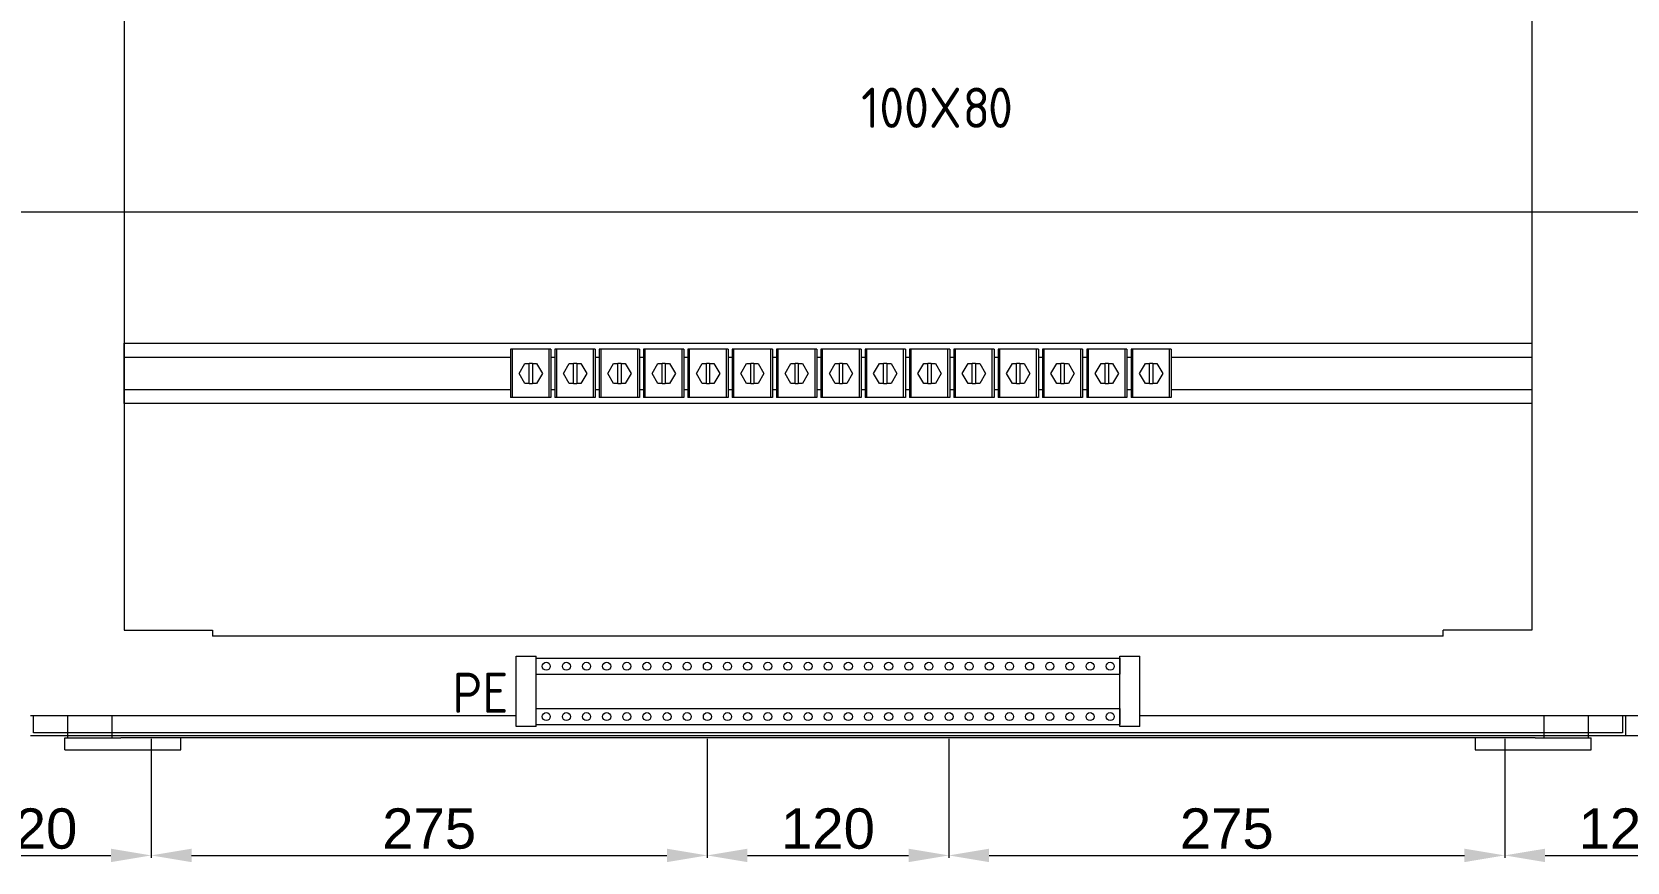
# Model space of a CAD drawing. Header units: millimetres. Extents: x 4962 to 7449, y 754 to 2938.
# Drawn here: x 5863 to 6655, y 754 to 1166 of the extents above; entities that cross this region are included whole.
import ezdxf
from ezdxf.enums import TextEntityAlignment as Align

# ---------------------------------------------------------------- set-up
doc = ezdxf.new("R2010")
doc.units = ezdxf.units.MM
doc.set_wipeout_variables(frame=1)
doc.layers.add('000-PI-Oprema', color=30, linetype='Continuous', lineweight=5)
for name, color, linetype in [('000-PI-ORMAR', 2, 'Continuous'), ('002-PI-Kabelska kanalica', 150, 'Continuous'), ('004-PI-DIN Šina', 3, 'Continuous')]:
    doc.layers.add(name, color=color, linetype=linetype)
doc.styles.add('PI0', font='isocpeur.ttf', dxfattribs={"width": 0.9})
doc.styles.get("Standard").update_dxf_attribs({"font": 'arial.ttf'})

# ---------------------------------------------------------------- blocks, each defined once
blk = doc.blocks.new('3240252_WCC_14-select__2', base_point=(55.67, 813.89))
at = {"layer": '000-PI-Oprema', "color": 7}
for p, q in [((55.67, 837.89), (55.67, 813.89)), ((56.54, 837.89), (55.67, 837.89)), ((74.8, 837.89), (56.54, 837.89)), ((56.54, 813.89), (56.54, 837.89)), ((75.67, 837.89), (74.8, 837.89)), ((74.8, 813.89), (74.8, 837.89)), ((75.67, 837.89), (75.67, 813.89)), ((59.9, 825.89), (62.79, 830.89)), ((62.79, 820.89), (59.9, 825.89)), ((62.79, 830.89), (64.87, 830.89)), ((64.87, 820.89), (64.87, 830.89)), ((66.47, 830.89), (64.87, 830.89)), ((66.47, 830.89), (68.56, 830.89)), ((66.47, 830.89), (66.47, 820.89)), ((68.56, 830.89), (71.45, 825.89)), ((71.45, 825.89), (68.56, 820.89)), ((64.87, 820.89), (62.79, 820.89)), ((64.87, 820.89), (66.47, 820.89)), ((68.56, 820.89), (66.47, 820.89)), ((56.54, 813.89), (55.67, 813.89)), ((74.8, 813.89), (56.54, 813.89)), ((75.67, 813.89), (74.8, 813.89))]:
    blk.add_line(p, q, dxfattribs=at)
blk = doc.blocks.new('Drfsicht1', base_point=(65.67, 825.89))
at = {"color": 0, "linetype": 'ByBlock', "lineweight": 0}
blk.add_wipeout([(55.67, 837.89), (75.67, 837.89), (75.67, 813.89), (55.67, 813.89)], dxfattribs=at).dxf.layer = '000-PI-Oprema'
at = {"layer": '000-PI-Oprema', "color": 0, "linetype": 'ByBlock', "lineweight": 0}
blk.add_blockref('3240252_WCC_14-select__2', (55.67, 813.89), dxfattribs=at)
blk = doc.blocks.new('Uvodnica_ WCC14')
at = {"layer": '000-PI-Oprema', "color": 7}
blk.add_blockref('Drfsicht1', (0, 0), dxfattribs=at)

msp = doc.modelspace()

# ---------------------------------------------------------------- linework, layer by layer
at = {"layer": '000-PI-ORMAR', "color": 18, "linetype": 'ByBlock', "lineweight": 0, "true_color": 0x000000}
for p, q in [((5908.27, 2758.89), (5908.27, 868.89)), ((6607.27, 2758.89), (6607.27, 868.89)), ((5908.27, 868.89), (5952.27, 868.89)), ((5952.27, 868.89), (5952.27, 865.89)), ((6563.27, 865.89), (5952.27, 865.89)), ((6607.27, 868.89), (6563.27, 868.89)), ((6563.27, 865.89), (6563.27, 868.89))]:
    msp.add_line(p, q, dxfattribs=at)
at = {"layer": '000-PI-ORMAR', "color": 0, "linetype": 'ByBlock', "lineweight": 0}
for p, q in [((5861.78, 826.39), (6653.78, 826.39)), ((5863.27, 817.89), (5863.27, 826.39)), ((5880.27, 826.39), (5880.27, 815.39)), ((5902.27, 826.39), (5902.27, 815.39)), ((6613.27, 826.39), (6613.27, 815.39)), ((6635.27, 826.39), (6635.27, 815.39)), ((6652.27, 826.39), (6652.27, 817.89)), ((6653.77, 826.39), (6653.77, 816.39)), ((6653.78, 826.39), (7445.78, 826.39)), ((5880.27, 816.39), (5861.77, 816.39)), ((5880.27, 817.89), (5863.27, 817.89)), ((6635.27, 817.89), (5880.27, 817.89)), ((6635.27, 816.39), (5880.27, 816.39)), ((6652.27, 817.89), (6635.27, 817.89)), ((6653.77, 816.39), (6635.27, 816.39)), ((6672.27, 816.39), (6653.77, 816.39)), ((5878.81, 815.39), (5880.27, 815.39)), ((5878.81, 809.39), (5878.81, 815.39)), ((5878.81, 809.39), (5936.46, 809.39)), ((5880.27, 815.39), (5884.53, 815.39)), ((5884.53, 815.39), (5906.64, 815.39)), ((6608.9, 815.39), (5906.64, 815.39)), ((5921.77, 814.76), (5921.77, 755.67)), ((5921.77, 814.76), (5921.77, 755.67)), ((5936.46, 809.39), (5936.46, 815.39)), ((6197.77, 814.76), (6197.77, 755.67)), ((6197.77, 814.76), (6197.77, 755.67)), ((6317.77, 814.76), (6317.77, 755.67)), ((6317.77, 814.76), (6317.77, 755.67)), ((6579.08, 815.39), (6579.08, 809.39)), ((6579.08, 809.39), (6636.73, 809.39)), ((6593.77, 814.76), (6593.77, 755.67)), ((6593.77, 814.76), (6593.77, 755.67)), ((6608.9, 815.39), (6631.01, 815.39)), ((6631.01, 815.39), (6635.27, 815.39)), ((6635.27, 815.39), (6636.73, 815.39)), ((6636.73, 809.39), (6636.73, 815.39)), ((5821.77, 756.92), (5901.77, 756.92)), ((5941.77, 756.92), (6177.77, 756.92)), ((6217.77, 756.92), (6297.77, 756.92)), ((6337.77, 756.92), (6573.77, 756.92)), ((6613.77, 756.92), (6693.77, 756.92))]:
    msp.add_line(p, q, dxfattribs=at)
at = {"layer": '000-PI-ORMAR', "color": 0, "linetype": 'ByBlock'}
for points in [[(5901.77, 760.25), (5901.77, 753.58), (5921.77, 756.92)], [(5941.77, 760.25), (5941.77, 753.58), (5921.77, 756.92)], [(6177.77, 760.25), (6177.77, 753.58), (6197.77, 756.92)], [(6217.77, 760.25), (6217.77, 753.58), (6197.77, 756.92)], [(6297.77, 760.25), (6297.77, 753.58), (6317.77, 756.92)], [(6337.77, 760.25), (6337.77, 753.58), (6317.77, 756.92)], [(6573.77, 760.25), (6573.77, 753.58), (6593.77, 756.92)], [(6613.77, 760.25), (6613.77, 753.58), (6593.77, 756.92)]]:
    msp.add_solid(points, dxfattribs=at)
at = {"layer": '002-PI-Kabelska kanalica', "color": 0, "linetype": 'ByBlock', "lineweight": 0}
msp.add_line((5236.27, 1076.59), (7399.27, 1076.59), dxfattribs=at)
at = {"layer": '004-PI-DIN Šina', "color": 0, "linetype": 'ByBlock', "lineweight": 0, "ltscale": 0.25}
for p, q in [((5908.27, 1011.35), (6607.27, 1011.35)), ((5908.27, 981.35), (5908.27, 1011.35)), ((6607.27, 1011.35), (6607.27, 981.35)), ((6607.27, 1004.35), (5908.27, 1004.35)), ((5908.27, 988.35), (6607.27, 988.35)), ((6607.27, 981.35), (5908.27, 981.35))]:
    msp.add_line(p, q, dxfattribs=at)

# ---------------------------------------------------------------- texts
at = {"color": 0, "style": 'PI0', "width": 0.9}
for s, p in [('100X', (6274.24, 1118.34)), ('8', (6324.64, 1118.34)), ('0', (6337.24, 1118.34))]:
    msp.add_text(s, height=20, dxfattribs=at).set_placement(p)
at = {"color": 0, "linetype": 'ByBlock', "lineweight": 0, "style": 'PI0', "width": 0.9}
msp.add_text('PE', height=20, dxfattribs=at).set_placement((6085.19, 837.72), align=Align.MIDDLE)
at = {"layer": '000-PI-ORMAR', "color": 0, "linetype": 'ByBlock', "lineweight": 0, "char_height": 20, "attachment_point": 5}
for s, insert in [('120', (5861.77, 770.13)), ('275', (6059.77, 770.13)), ('120', (6257.77, 770.13)), ('275', (6455.77, 770.13)), ('120', (6653.77, 770.13))]:
    msp.add_mtext(s, dxfattribs=dict(at, insert=insert))

# ---------------------------------------------------------------- next in the draw order: block references
msp.add_blockref('Uvodnica_ WCC14', (6110.22, 996.35))

# ---------------------------------------------------------------- next in the draw order: wipeouts: each hides what was drawn before it
at = {"color": 0, "linetype": 'ByBlock', "lineweight": 0}
msp.add_wipeout([(6102.89, 820.88), (6102.89, 855.88), (6112.89, 855.88), (6112.89, 854.88), (6402.68, 854.88), (6402.68, 855.88), (6412.68, 855.88), (6412.68, 820.88), (6402.68, 820.88), (6402.68, 821.88), (6112.89, 821.88), (6112.89, 820.88)], dxfattribs=at)

# ---------------------------------------------------------------- next in the draw order: linework, layer by layer
at = {"color": 0, "linetype": 'ByBlock', "lineweight": 0, "ltscale": 0.25}
for p, q in [((6102.89, 820.88), (6102.89, 855.88)), ((6102.89, 855.88), (6112.89, 855.88)), ((6112.89, 820.88), (6112.89, 855.88)), ((6402.68, 820.88), (6402.68, 855.88)), ((6402.68, 855.88), (6412.68, 855.88)), ((6412.68, 820.88), (6412.68, 855.88)), ((6112.89, 846.88), (6112.89, 854.88)), ((6112.89, 854.88), (6402.68, 854.88)), ((6402.68, 854.88), (6402.68, 846.88)), ((6112.89, 846.88), (6402.68, 846.88)), ((6402.68, 833.38), (6402.68, 843.38)), ((6112.89, 821.88), (6112.89, 829.88)), ((6112.89, 829.88), (6402.68, 829.88)), ((6402.68, 829.88), (6402.68, 821.88)), ((6112.89, 820.88), (6102.89, 820.88)), ((6112.89, 821.88), (6402.68, 821.88)), ((6412.68, 820.88), (6402.68, 820.88))]:
    msp.add_line(p, q, dxfattribs=at)
for centre in [(6117.89, 850.88), (6127.89, 850.88), (6137.89, 850.88), (6147.89, 850.88), (6157.89, 850.88), (6167.89, 850.88), (6177.89, 850.88), (6187.89, 850.88), (6197.89, 850.88), (6207.89, 850.88), (6217.89, 850.88), (6227.89, 850.88), (6237.89, 850.88), (6247.89, 850.88), (6257.89, 850.88), (6267.89, 850.88), (6277.89, 850.88), (6287.89, 850.88), (6297.89, 850.88), (6307.89, 850.88), (6317.89, 850.88), (6327.89, 850.88), (6337.89, 850.88), (6347.89, 850.88), (6357.89, 850.88), (6367.89, 850.88), (6377.89, 850.88), (6387.89, 850.88), (6397.89, 850.88), (6117.89, 825.88), (6127.89, 825.88), (6137.89, 825.88), (6147.89, 825.88), (6157.89, 825.88), (6167.89, 825.88), (6177.89, 825.88), (6187.89, 825.88), (6197.89, 825.88), (6207.89, 825.88), (6217.89, 825.88), (6227.89, 825.88), (6237.89, 825.88), (6247.89, 825.88), (6257.89, 825.88), (6267.89, 825.88), (6277.89, 825.88), (6287.89, 825.88), (6297.89, 825.88), (6307.89, 825.88), (6317.89, 825.88), (6327.89, 825.88), (6337.89, 825.88), (6347.89, 825.88), (6357.89, 825.88), (6367.89, 825.88), (6377.89, 825.88), (6387.89, 825.88), (6397.89, 825.88)]:
    msp.add_circle(centre, 2, dxfattribs=at)

# ---------------------------------------------------------------- next in the draw order: block references
msp.add_blockref('Uvodnica_ WCC14', (6132.22, 996.35))

# ---------------------------------------------------------------- next in the draw order: block references
msp.add_blockref('Uvodnica_ WCC14', (6154.22, 996.35))

# ---------------------------------------------------------------- next in the draw order: block references
msp.add_blockref('Uvodnica_ WCC14', (6176.22, 996.35))

# ---------------------------------------------------------------- next in the draw order: block references
msp.add_blockref('Uvodnica_ WCC14', (6198.22, 996.35))

# ---------------------------------------------------------------- next in the draw order: block references
msp.add_blockref('Uvodnica_ WCC14', (6220.22, 996.35))

# ---------------------------------------------------------------- next in the draw order: block references
msp.add_blockref('Uvodnica_ WCC14', (6242.22, 996.35))

# ---------------------------------------------------------------- next in the draw order: block references
msp.add_blockref('Uvodnica_ WCC14', (6264.22, 996.35))

# ---------------------------------------------------------------- next in the draw order: block references
msp.add_blockref('Uvodnica_ WCC14', (6286.22, 996.35))

# ---------------------------------------------------------------- next in the draw order: block references
msp.add_blockref('Uvodnica_ WCC14', (6308.22, 996.35))

# ---------------------------------------------------------------- next in the draw order: block references
msp.add_blockref('Uvodnica_ WCC14', (6330.22, 996.35))

# ---------------------------------------------------------------- next in the draw order: block references
msp.add_blockref('Uvodnica_ WCC14', (6352.22, 996.35))

# ---------------------------------------------------------------- next in the draw order: block references
msp.add_blockref('Uvodnica_ WCC14', (6374.22, 996.35))

# ---------------------------------------------------------------- next in the draw order: block references
msp.add_blockref('Uvodnica_ WCC14', (6396.22, 996.35))

# ---------------------------------------------------------------- next in the draw order: block references
msp.add_blockref('Uvodnica_ WCC14', (6418.22, 996.35))

doc.saveas('drawing.dxf')
